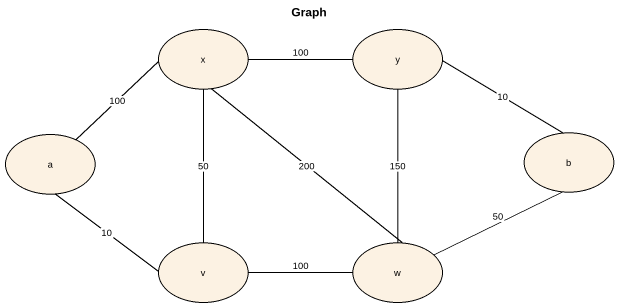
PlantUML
@startuml
title Graph
usecase "x" as x_
usecase y
usecase a
usecase b
usecase v
usecase w
x_ -right- y : 100
x_ -- w : 200
y -- b : 10
y -- w : 150
a -up- x_ : 100
a -- v : 10
v -up- x_ : 50
v -right- w : 100
w -up- b : 50
@enduml
